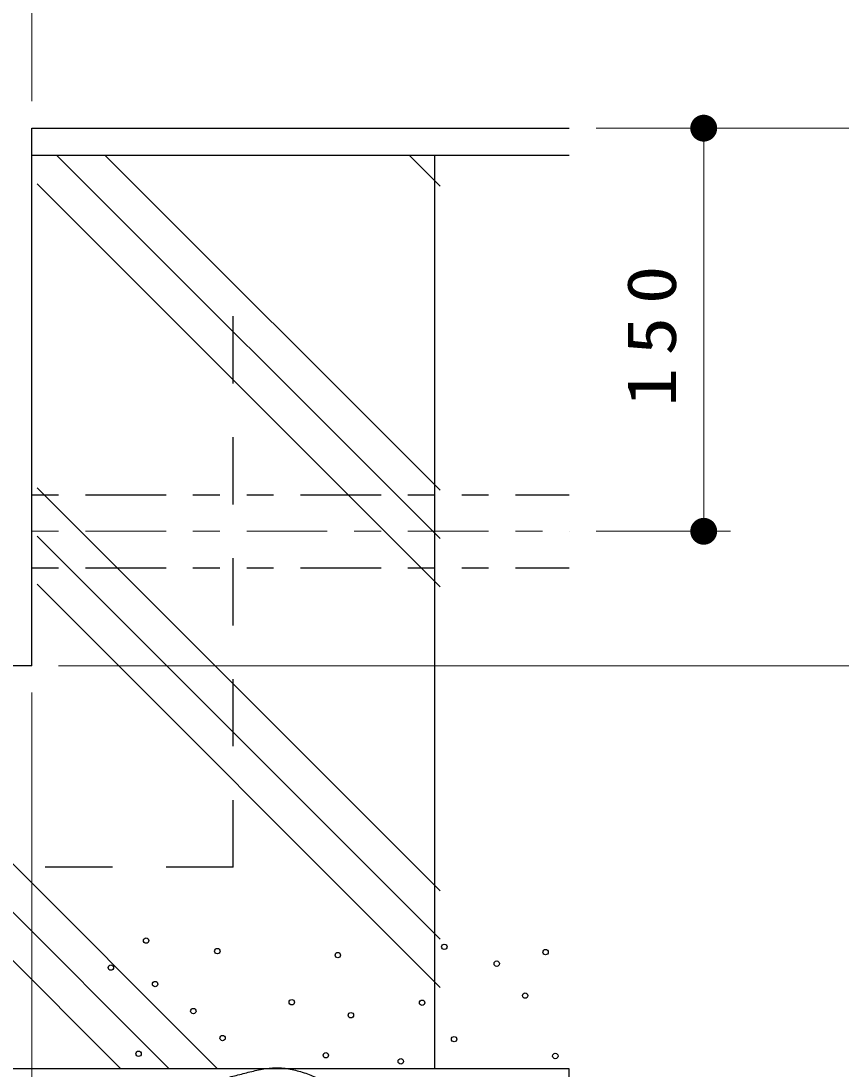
# Model space of a CAD drawing. Units: millimetres on the paper, scale 1:10. Extents: x -385 to 0, y -594 to 267.
# Drawn here: x -61.79 to -31.28, y -94.59 to -55.6 of the extents above; entities that cross this region are included whole.
import ezdxf

# ---------------------------------------------------------------- set-up
doc = ezdxf.new("R2010")
doc.units = ezdxf.units.MM
for name, pattern in [('USER1', [4.5, 2.5, -2]), ('USER2', [6, 3, -1, 1, -1]), ('USER3', [8, 3, -1, 1, -1, 1, -1])]:
    doc.linetypes.add(name, pattern=pattern)
doc.layers.add('1_10', color=7, linetype='Continuous', lineweight=25)
doc.styles.add('ＭＳ ゴシック', font='')
doc.styles.get('ＭＳ ゴシック').set_extended_font_data('MS Gothic')

# ---------------------------------------------------------------- blocks, each defined once
blk = doc.blocks.new('filled_dot')
at = {"color": 0, "linetype": 'Continuous', "lineweight": -2, "const_width": 1.25}
blk.add_lwpolyline([(-0.625, 0, 1), (0.625, 0, 1)], format="xyb", close=True, dxfattribs=at)

msp = doc.modelspace()

# ---------------------------------------------------------------- linework, layer by layer
at = {"layer": '1_10', "lineweight": 13}
for p, q in [((-61.387, -58.584), (-61.387, -48.484)), ((-40.387, -59.584), (-35.387, -59.584)), ((-40.387, -59.584), (-25.387, -59.584)), ((-36.387, -59.584), (-36.387, -74.584)), ((-46.187, -74.855), (-60.459, -60.584)), ((-46.187, -73.059), (-58.663, -60.584)), ((-46.187, -61.746), (-47.349, -60.584)), ((-46.187, -76.651), (-61.187, -61.651)), ((-46.187, -87.965), (-61.187, -72.965)), ((-46.187, -89.761), (-61.187, -74.761)), ((-40.387, -74.584), (-35.387, -74.584)), ((-46.187, -91.557), (-61.187, -76.557)), ((-58.067, -94.584), (-73.067, -79.584)), ((-56.271, -94.584), (-71.271, -79.584)), ((-54.475, -94.584), (-69.475, -79.584)), ((-60.387, -79.584), (-25.387, -79.584)), ((-61.387, -80.584), (-61.387, -115.166))]:
    msp.add_line(p, q, dxfattribs=at)
at = {"layer": '1_10'}
for p, q in [((-61.387, -59.584), (-41.387, -59.584)), ((-61.387, -79.584), (-61.387, -59.584)), ((-61.387, -60.584), (-41.387, -60.584)), ((-46.387, -94.584), (-46.387, -60.584)), ((-61.387, -79.584), (-181.007, -79.584)), ((-41.387, -94.584), (-181.007, -94.584)), ((-41.387, -104.584), (-41.387, -94.584))]:
    msp.add_line(p, q, dxfattribs=at)
at = {"layer": '1_10', "linetype": 'USER1'}
for q in [(-53.887, -66.584), (-181.007, -87.084)]:
    msp.add_line((-53.887, -87.084), q, dxfattribs=at)
at = {"layer": '1_10', "linetype": 'USER3'}
for p, q in [((-83.39, -73.224), (-41.387, -73.224)), ((-83.39, -75.944), (-41.387, -75.944))]:
    msp.add_line(p, q, dxfattribs=at)
at = {"layer": '1_10', "linetype": 'USER2', "lineweight": 13}
msp.add_line((-83.39, -74.584), (-41.387, -74.584), dxfattribs=at)
at = {"layer": '1_10'}
for centre in [(-57.131, -89.814), (-46.037, -90.045), (-54.481, -90.205), (-49.998, -90.354), (-42.27, -90.243), (-58.442, -90.818), (-44.088, -90.672), (-56.796, -91.432), (-51.712, -92.106), (-46.863, -92.126), (-43.03, -91.862), (-55.374, -92.436), (-49.514, -92.59), (-54.286, -93.44), (-45.673, -93.481), (-57.41, -94.026), (-50.445, -94.081), (-47.656, -94.307), (-41.907, -94.108)]:
    msp.add_circle(centre, 0.1, dxfattribs=at)
msp.add_open_spline([(-52.194, -96.369), (-52.106, -96.368), (-52.018, -96.366), (-51.93, -96.359), (-51.843, -96.351), (-51.755, -96.34), (-51.669, -96.326), (-51.582, -96.311), (-51.496, -96.292), (-51.411, -96.271), (-51.325, -96.25), (-51.241, -96.226), (-51.157, -96.2), (-51.073, -96.175), (-50.989, -96.148), (-50.906, -96.118), (-50.823, -96.089), (-50.741, -96.058), (-50.66, -96.024), (-50.579, -95.989), (-50.498, -95.954), (-50.421, -95.913), (-50.344, -95.871), (-50.262, -95.83), (-50.197, -95.774), (-50.132, -95.717), (-50.046, -95.648), (-50.029, -95.575), (-50.013, -95.501), (-50.053, -95.402), (-50.098, -95.333), (-50.142, -95.265), (-50.227, -95.214), (-50.299, -95.164), (-50.371, -95.114), (-50.449, -95.073), (-50.527, -95.032), (-50.605, -94.991), (-50.685, -94.954), (-50.765, -94.919), (-50.846, -94.883), (-50.927, -94.85), (-51.009, -94.819), (-51.091, -94.787), (-51.174, -94.757), (-51.257, -94.729), (-51.341, -94.702), (-51.425, -94.676), (-51.51, -94.654), (-51.595, -94.631), (-51.681, -94.611), (-51.767, -94.596), (-51.854, -94.58), (-51.941, -94.567), (-52.028, -94.559), (-52.116, -94.551), (-52.204, -94.547), (-52.292, -94.547), (-52.379, -94.548), (-52.468, -94.553), (-52.555, -94.561), (-52.642, -94.57), (-52.729, -94.583), (-52.816, -94.598), (-52.903, -94.613), (-52.989, -94.632), (-53.074, -94.652), (-53.16, -94.671), (-53.245, -94.693), (-53.331, -94.714), (-53.416, -94.736), (-53.501, -94.758), (-53.586, -94.78), (-53.671, -94.802), (-53.756, -94.824), (-53.842, -94.845), (-53.927, -94.866), (-54.013, -94.885), (-54.098, -94.905), (-54.184, -94.925), (-54.27, -94.942), (-54.356, -94.963), (-54.441, -94.985), (-54.527, -95.005), (-54.61, -95.035), (-54.692, -95.064), (-54.777, -95.094), (-54.851, -95.14), (-54.925, -95.185), (-55, -95.24), (-55.053, -95.307), (-55.105, -95.375), (-55.142, -95.461), (-55.164, -95.544), (-55.186, -95.627), (-55.189, -95.719), (-55.185, -95.806), (-55.18, -95.893), (-55.164, -95.982), (-55.137, -96.065), (-55.109, -96.147), (-55.073, -96.233), (-55.019, -96.299), (-54.965, -96.365), (-54.891, -96.424), (-54.814, -96.461), (-54.738, -96.498), (-54.645, -96.512), (-54.559, -96.521), (-54.472, -96.531), (-54.383, -96.524), (-54.295, -96.519), (-54.208, -96.513), (-54.121, -96.499), (-54.034, -96.487), (-53.947, -96.475), (-53.86, -96.459), (-53.773, -96.447), (-53.686, -96.435), (-53.599, -96.422), (-53.511, -96.414), (-53.424, -96.405), (-53.336, -96.4), (-53.248, -96.396), (-53.16, -96.392), (-53.073, -96.391), (-52.985, -96.39), (-52.897, -96.389), (-52.809, -96.39), (-52.721, -96.389), (-52.633, -96.388), (-52.545, -96.388), (-52.457, -96.385), (-52.369, -96.382), (-52.282, -96.375), (-52.194, -96.369)], degree=3, knots=[0, 0, 0, 0, 1, 1, 1, 2, 2, 2, 3, 3, 3, 4, 4, 4, 5, 5, 5, 6, 6, 6, 7, 7, 7, 8, 8, 8, 9, 9, 9, 10, 10, 10, 11, 11, 11, 12, 12, 12, 13, 13, 13, 14, 14, 14, 15, 15, 15, 16, 16, 16, 17, 17, 17, 18, 18, 18, 19, 19, 19, 20, 20, 20, 21, 21, 21, 22, 22, 22, 23, 23, 23, 24, 24, 24, 25, 25, 25, 26, 26, 26, 27, 27, 27, 28, 28, 28, 29, 29, 29, 30, 30, 30, 31, 31, 31, 32, 32, 32, 33, 33, 33, 34, 34, 34, 35, 35, 35, 36, 36, 36, 37, 37, 37, 38, 38, 38, 39, 39, 39, 40, 40, 40, 41, 41, 41, 42, 42, 42, 43, 43, 43, 44, 44, 44, 45, 45, 45, 45], dxfattribs=at)

# ---------------------------------------------------------------- block references
at = {"layer": '1_10', "lineweight": 13, "xscale": 0.4, "yscale": 0.4}
for p, rotation in [((-36.387, -59.584), 270), ((-36.387, -74.584), 90)]:
    msp.add_blockref('filled_dot', p, dxfattribs=dict(at, rotation=rotation))

# ---------------------------------------------------------------- texts
at = {"layer": '1_10', "insert": (-37.387, -67.084), "char_height": 1.833, "attachment_point": 8, "rotation": 90, "style": 'ＭＳ ゴシック'}
msp.add_mtext('\\T1.33;\\W1.15;150', dxfattribs=at)

doc.saveas('drawing.dxf')
